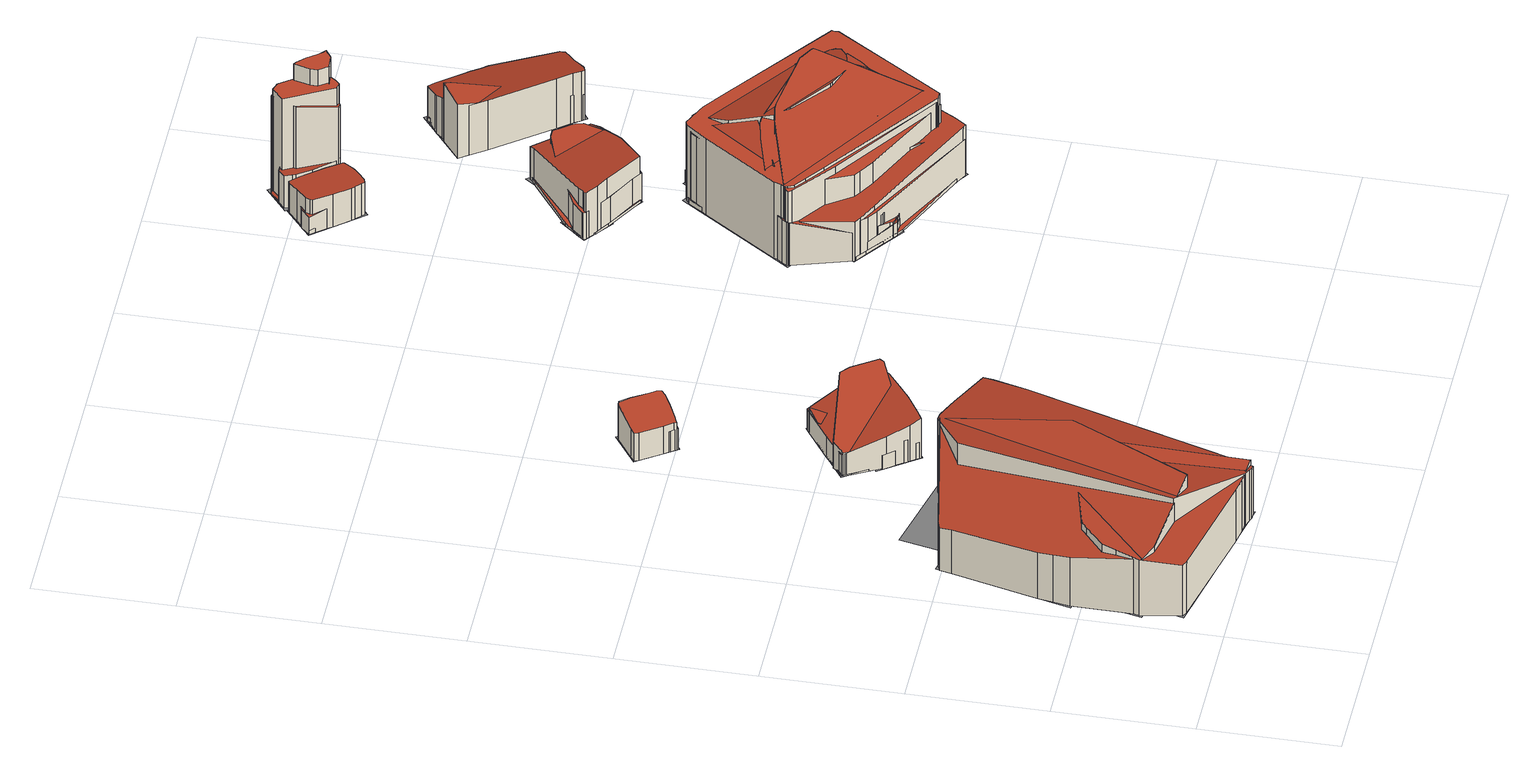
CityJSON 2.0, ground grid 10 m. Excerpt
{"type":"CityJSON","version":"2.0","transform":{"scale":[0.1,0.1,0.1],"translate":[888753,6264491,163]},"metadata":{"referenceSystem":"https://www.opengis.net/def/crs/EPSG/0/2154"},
"CityObjects":{
"building1":{"type":"Building","attributes":{"class":"Building"},"children":["building1-1"]},
"building1-1":{"type":"BuildingPart","parents":["building1"],"geometry":[{"type":"MultiSurface","lod":"2.2","boundaries":[[[0,1,2,3,4,5,6,7,8,9,10,11,12,13]],[[14,15,1,0]],[[15,16,2,1]],[[16,17,3,2]],[[17,18,4,3]],[[18,19,5,4]],[[19,20,6,5]],[[20,21,7,6]],[[21,22,8,7]],[[22,23,9,8]],[[23,24,10,9]],[[24,25,11,10]],[[25,26,12,11]],[[26,27,13,12]],[[27,14,0,13]],[[28,29,30,31,32,33,34,35,36,37,38,39]],[[40,41,29,28]],[[41,42,30,29]],[[42,43,31,30]],[[43,44,32,31]],[[44,45,33,32]],[[45,46,34,33]],[[46,47,35,34]],[[47,48,36,35]],[[48,49,37,36]],[[49,50,38,37]],[[50,51,39,38]],[[51,40,28,39]],[[52,53,54,55,56,57,58,59,60,61,62,63,64]],[[65,66,53,52]],[[66,67,54,53]],[[67,68,55,54]],[[68,69,56,55]],[[69,70,57,56]],[[70,71,58,57]],[[71,72,59,58]],[[72,73,60,59]],[[73,74,61,60]],[[74,75,62,61]],[[75,76,63,62]],[[76,77,64,63]],[[77,65,52,64]],[[78,79,80,81,82,83,84,85,86,87,88,89,90,91]]],"semantics":{"surfaces":[{"type":"RoofSurface","rf_azimuth":344.75,"rf_slope":17.4},{"type":"WallSurface","on_footprint_edge":true},{"type":"RoofSurface","rf_azimuth":159.4,"rf_slope":19.12},{"type":"RoofSurface","rf_azimuth":256.61,"rf_slope":8.8},{"type":"GroundSurface"}],"values":[0,1,1,1,1,1,1,1,1,1,1,1,1,1,1,2,1,1,1,1,1,1,1,1,1,1,1,1,3,1,1,1,1,1,1,1,1,1,1,1,1,1,4]}}]},
"building2":{"type":"Building","attributes":{"class":"Building"},"children":["building2-1"]},
"building2-1":{"type":"BuildingPart","parents":["building2"],"geometry":[{"type":"MultiSurface","lod":"2.2","boundaries":[[[92,93,94,95,96,97,98,99,100,101,102,103,104,105,106,107,108]],[[109,110,93,92]],[[110,111,94,93]],[[111,112,95,94]],[[112,113,96,95]],[[113,114,97,96]],[[114,115,98,97]],[[115,116,99,98]],[[116,117,100,99]],[[117,118,101,100]],[[118,119,102,101]],[[119,120,103,102]],[[120,121,104,103]],[[121,122,105,104]],[[122,123,106,105]],[[123,124,107,106]],[[124,125,108,107]],[[125,109,92,108]],[[126,127,128,129,130,131,132,133,134]],[[135,136,127,126]],[[136,137,128,127]],[[137,138,129,128]],[[138,139,130,129]],[[139,140,131,130]],[[140,141,132,131]],[[141,142,133,132]],[[142,143,134,133]],[[143,135,126,134]],[[144,145,146,147,148,149,150,151]],[[135,152,145,144]],[[152,153,146,145]],[[153,154,147,146]],[[154,155,148,147]],[[155,156,149,148]],[[156,157,150,149]],[[157,158,151,150]],[[158,135,144,151]],[[159,160,161,162,163,164]],[[165,166,160,159]],[[166,167,161,160]],[[167,123,162,161]],[[123,168,163,162]],[[168,169,164,163]],[[169,165,159,164]],[[170,171,172,173,174,175,176,177]]],"semantics":{"surfaces":[{"type":"RoofSurface","rf_azimuth":125.64,"rf_slope":15.19},{"type":"WallSurface","on_footprint_edge":true},{"type":"RoofSurface","rf_azimuth":134.13,"rf_slope":2.26},{"type":"RoofSurface","rf_azimuth":213.1,"rf_slope":18.13},{"type":"RoofSurface","rf_azimuth":199.01,"rf_slope":12.84},{"type":"GroundSurface"}],"values":[0,1,1,1,1,1,1,1,1,1,1,1,1,1,1,1,1,1,2,1,1,1,1,1,1,1,1,1,3,1,1,1,1,1,1,1,1,4,1,1,1,1,1,1,5]}}]},
"building3":{"type":"Building","attributes":{"class":"Building"},"children":["building3-1"]},
"building3-1":{"type":"BuildingPart","parents":["building3"],"geometry":[{"type":"MultiSurface","lod":"2.2","boundaries":[[[178,179,180,181,182,183,184,185,186,187,188,189,190,191,192,193]],[[194,195,179,178]],[[195,196,180,179]],[[196,197,181,180]],[[197,198,182,181]],[[198,199,183,182]],[[199,200,184,183]],[[200,201,185,184]],[[201,202,186,185]],[[202,203,187,186]],[[203,204,188,187]],[[204,205,189,188]],[[205,206,190,189]],[[206,207,191,190]],[[207,208,192,191]],[[208,209,193,192]],[[209,194,178,193]],[[210,211,212,213,214,215,216,217,218]],[[219,220,211,210]],[[220,221,212,211]],[[221,222,213,212]],[[222,223,214,213]],[[223,224,215,214]],[[224,225,216,215]],[[225,226,217,216]],[[226,227,218,217]],[[227,219,210,218]],[[228,229,230,231]]],"semantics":{"surfaces":[{"type":"RoofSurface","rf_azimuth":216.74,"rf_slope":13.31},{"type":"WallSurface","on_footprint_edge":true},{"type":"RoofSurface","rf_azimuth":77.67,"rf_slope":5.51},{"type":"GroundSurface"}],"values":[0,1,1,1,1,1,1,1,1,1,1,1,1,1,1,1,1,2,1,1,1,1,1,1,1,1,1,3]}}]},
"building4":{"type":"Building","attributes":{"class":"Building"},"children":["building4-1"]},
"building4-1":{"type":"BuildingPart","parents":["building4"],"geometry":[{"type":"MultiSurface","lod":"2.2","boundaries":[[[232,233,234,235,236,237,238,239,240,241,242,243,244,245,246,247,248]],[[249,250,233,232]],[[250,251,234,233]],[[251,252,235,234]],[[252,253,236,235]],[[253,254,237,236]],[[254,255,238,237]],[[255,256,239,238]],[[256,257,240,239]],[[257,258,241,240]],[[258,259,242,241]],[[259,260,243,242]],[[260,261,244,243]],[[261,262,245,244]],[[262,263,246,245]],[[263,264,247,246]],[[264,265,248,247]],[[265,249,232,248]],[[266,267,268,269,270,271,272,273,274,275,276,277,278,279,280,281]],[[282,283,267,266]],[[283,284,268,267]],[[284,285,269,268]],[[285,286,270,269]],[[286,287,271,270]],[[287,288,272,271]],[[288,289,273,272]],[[289,290,274,273]],[[290,291,275,274]],[[291,292,276,275]],[[292,293,277,276]],[[293,294,278,277]],[[294,295,279,278]],[[295,296,280,279]],[[296,297,281,280]],[[297,282,266,281]],[[298,299,300,301,302,303,304,305,306,307,308,309,310,311]],[[312,313,299,298]],[[313,314,300,299]],[[314,315,301,300]],[[315,316,302,301]],[[316,317,303,302]],[[317,318,304,303]],[[318,319,305,304]],[[319,320,306,305]],[[320,321,307,306]],[[321,322,308,307]],[[322,323,309,308]],[[323,324,310,309]],[[324,325,311,310]],[[325,312,298,311]],[[326,327,328,329,330,331,332,333,334,335,336,337,338,339,340,341,342]],[[343,344,327,326]],[[344,345,328,327]],[[345,346,329,328]],[[346,347,330,329]],[[347,348,331,330]],[[348,349,332,331]],[[349,350,333,332]],[[350,351,334,333]],[[351,352,335,334]],[[352,353,336,335]],[[353,354,337,336]],[[354,355,338,337]],[[355,356,339,338]],[[356,357,340,339]],[[357,358,341,340]],[[358,359,342,341]],[[359,343,326,342]],[[360,361,362,363,364,365,366,367,368,369,370,371,372,373,374,375]],[[376,377,361,360]],[[377,378,362,361]],[[378,379,363,362]],[[379,380,364,363]],[[380,381,365,364]],[[381,382,366,365]],[[382,255,367,366]],[[255,383,368,367]],[[383,384,369,368]],[[384,385,370,369]],[[385,260,371,370]],[[260,386,372,371]],[[386,387,373,372]],[[387,388,374,373]],[[388,389,375,374]],[[389,376,360,375]],[[390,391,392,393,394,395,396,397,398,399,400,401,402,403,404]],[[405,406,391,390]],[[406,407,392,391]],[[407,408,393,392]],[[408,409,394,393]],[[409,410,395,394]],[[410,411,396,395]],[[411,412,397,396]],[[412,413,398,397]],[[413,414,399,398]],[[414,415,400,399]],[[415,416,401,400]],[[416,417,402,401]],[[417,418,403,402]],[[418,419,404,403]],[[419,405,390,404]],[[420,421,422,423,424,425,426,427,428,429,430,431,432,433]],[[434,435,421,420]],[[435,436,422,421]],[[436,437,423,422]],[[437,438,424,423]],[[438,439,425,424]],[[439,440,426,425]],[[440,441,427,426]],[[441,442,428,427]],[[442,443,429,428]],[[443,444,430,429]],[[444,445,431,430]],[[445,446,432,431]],[[446,447,433,432]],[[447,434,420,433]],[[448,449,450,451,452,453,454,455,456,457,458,459,460]],[[461,462,449,448]],[[462,345,450,449]],[[345,463,451,450]],[[463,464,452,451]],[[464,465,453,452]],[[465,466,454,453]],[[466,256,455,454]],[[256,467,456,455]],[[467,468,457,456]],[[468,469,458,457]],[[469,470,459,458]],[[470,471,460,459]],[[471,461,448,460]],[[472,473,474,475,476,477,478]],[[479,480,473,472]],[[480,481,474,473]],[[481,482,475,474]],[[482,483,476,475]],[[483,484,477,476]],[[484,485,478,477]],[[485,479,472,478]],[[486,487,488,489,490,491,492,493,494,495]],[[496,497,487,486]],[[497,498,488,487]],[[498,499,489,488]],[[499,500,490,489]],[[500,501,491,490]],[[501,502,492,491]],[[502,503,493,492]],[[503,504,494,493]],[[504,505,495,494]],[[505,496,486,495]],[[506,507,508,509,510,511,512,513,514,515,516,517,518,519,520,521,522]],[[523,462,507,506]],[[462,524,508,507]],[[524,525,509,508]],[[525,526,510,509]],[[526,527,511,510]],[[527,528,512,511]],[[528,529,513,512]],[[529,530,514,513]],[[530,531,515,514]],[[531,532,516,515]],[[532,533,517,516]],[[533,534,518,517]],[[534,535,519,518]],[[535,536,520,519]],[[536,537,521,520]],[[537,538,522,521]],[[538,523,506,522]],[[539,540,541,542,543,544,545,546,547,548,549]],[[550,551,540,539]],[[551,552,541,540]],[[552,553,542,541]],[[553,554,543,542]],[[554,555,544,543]],[[555,556,545,544]],[[556,557,546,545]],[[557,558,547,546]],[[558,559,548,547]],[[559,560,549,548]],[[560,550,539,549]],[[561,562,563,564,565,566,567,568,569,570,571,572,573,574,575,576]],[[577,346,562,561]],[[346,578,563,562]],[[578,579,564,563]],[[579,580,565,564]],[[580,581,566,565]],[[581,582,567,566]],[[582,529,568,567]],[[529,583,569,568]],[[583,584,570,569]],[[584,585,571,570]],[[585,586,572,571]],[[586,469,573,572]],[[469,587,574,573]],[[587,588,575,574]],[[588,589,576,575]],[[589,577,561,576]],[[590,591,592,593,594,595,596,597,598,599,600,601,602,603]],[[604,605,591,590]],[[605,606,592,591]],[[606,607,593,592]],[[607,608,594,593]],[[608,609,595,594]],[[609,610,596,595]],[[610,611,597,596]],[[611,612,598,597]],[[612,613,599,598]],[[613,614,600,599]],[[614,615,601,600]],[[615,616,602,601]],[[616,617,603,602]],[[617,604,590,603]],[[618,619,620,621,622,623,624,625,626,627]],[[628,629,619,618]],[[629,630,620,619]],[[630,631,621,620]],[[631,632,622,621]],[[632,633,623,622]],[[633,634,624,623]],[[634,635,625,624]],[[635,636,626,625]],[[636,637,627,626]],[[637,628,618,627]],[[638,639,640,641,642,643,644,645,646,647]],[[648,649,639,638]],[[649,650,640,639]],[[650,581,641,640]],[[581,651,642,641]],[[651,632,643,642]],[[632,652,644,643]],[[652,653,645,644]],[[653,654,646,645]],[[654,589,647,646]],[[589,648,638,647]],[[655,656,252,657,658,659,660,439,661,662,663,664,665,666]]],"semantics":{"surfaces":[{"type":"RoofSurface","rf_azimuth":153.85,"rf_slope":0.306},{"type":"WallSurface","on_footprint_edge":true},{"type":"RoofSurface","rf_azimuth":235.89,"rf_slope":15.94},{"type":"RoofSurface","rf_azimuth":55.56,"rf_slope":17.25},{"type":"RoofSurface","rf_azimuth":43.57,"rf_slope":1.43},{"type":"RoofSurface","rf_azimuth":241.87,"rf_slope":0.562},{"type":"RoofSurface","rf_azimuth":236.37,"rf_slope":16.05},{"type":"RoofSurface","rf_azimuth":191.25,"rf_slope":10.47},{"type":"RoofSurface","rf_azimuth":197.17,"rf_slope":5.52},{"type":"RoofSurface","rf_azimuth":145.4,"rf_slope":17.68},{"type":"RoofSurface","rf_azimuth":206.27,"rf_slope":12.53},{"type":"RoofSurface","rf_azimuth":297.91,"rf_slope":16.78},{"type":"RoofSurface","rf_azimuth":150.14,"rf_slope":9.7},{"type":"RoofSurface","rf_azimuth":202.45,"rf_slope":4.11},{"type":"RoofSurface","rf_azimuth":145.77,"rf_slope":2.94},{"type":"RoofSurface","rf_azimuth":344.27,"rf_slope":9.3},{"type":"RoofSurface","rf_azimuth":42.3,"rf_slope":19.26},{"type":"GroundSurface"}],"values":[0,1,1,1,1,1,1,1,1,1,1,1,1,1,1,1,1,1,2,1,1,1,1,1,1,1,1,1,1,1,1,1,1,1,1,3,1,1,1,1,1,1,1,1,1,1,1,1,1,1,4,1,1,1,1,1,1,1,1,1,1,1,1,1,1,1,1,1,5,1,1,1,1,1,1,1,1,1,1,1,1,1,1,1,1,6,1,1,1,1,1,1,1,1,1,1,1,1,1,1,1,7,1,1,1,1,1,1,1,1,1,1,1,1,1,1,8,1,1,1,1,1,1,1,1,1,1,1,1,1,9,1,1,1,1,1,1,1,10,1,1,1,1,1,1,1,1,1,1,11,1,1,1,1,1,1,1,1,1,1,1,1,1,1,1,1,1,12,1,1,1,1,1,1,1,1,1,1,1,13,1,1,1,1,1,1,1,1,1,1,1,1,1,1,1,1,14,1,1,1,1,1,1,1,1,1,1,1,1,1,1,15,1,1,1,1,1,1,1,1,1,1,16,1,1,1,1,1,1,1,1,1,1,17]}}]},
"building5":{"type":"Building","attributes":{"class":"Building"},"children":["building5-1"]},
"building5-1":{"type":"BuildingPart","parents":["building5"],"geometry":[{"type":"MultiSurface","lod":"2.2","boundaries":[[[667,668,669,670,671,672,673,674,675,676,677,678,679,680,681,682,683,684]],[[685,686,668,667]],[[686,687,669,668]],[[687,688,670,669]],[[688,689,671,670]],[[689,690,672,671]],[[690,691,673,672]],[[691,692,674,673]],[[692,693,675,674]],[[693,694,676,675]],[[694,695,677,676]],[[695,696,678,677]],[[696,697,679,678]],[[697,698,680,679]],[[698,699,681,680]],[[699,700,682,681]],[[700,701,683,682]],[[701,702,684,683]],[[702,685,667,684]],[[703,704,705,706,707,708,709,710,711,712,713,714]],[[686,715,704,703]],[[715,716,705,704]],[[716,717,706,705]],[[717,718,707,706]],[[718,719,708,707]],[[719,720,709,708]],[[720,721,710,709]],[[721,722,711,710]],[[722,723,712,711]],[[723,724,713,712]],[[724,725,714,713]],[[725,686,703,714]],[[726,727,728,729,730,731,732,733,734,735,736,737,738]],[[739,740,727,726]],[[740,741,728,727]],[[741,742,729,728]],[[742,743,730,729]],[[743,744,731,730]],[[744,745,732,731]],[[745,746,733,732]],[[746,747,734,733]],[[747,748,735,734]],[[748,749,736,735]],[[749,750,737,736]],[[750,751,738,737]],[[751,739,726,738]],[[752,753,754,755,756,757,758,759,760,761,762,763]]],"semantics":{"surfaces":[{"type":"RoofSurface","rf_azimuth":233.07,"rf_slope":10.22},{"type":"WallSurface","on_footprint_edge":true},{"type":"RoofSurface","rf_azimuth":57.09,"rf_slope":9.41},{"type":"RoofSurface","rf_azimuth":192.79,"rf_slope":1.5},{"type":"GroundSurface"}],"values":[0,1,1,1,1,1,1,1,1,1,1,1,1,1,1,1,1,1,1,2,1,1,1,1,1,1,1,1,1,1,1,1,3,1,1,1,1,1,1,1,1,1,1,1,1,1,4]}}]},
"building6":{"type":"Building","attributes":{"class":"Building"},"children":["building6-1"]},
"building6-1":{"type":"BuildingPart","parents":["building6"],"geometry":[{"type":"MultiSurface","lod":"2.2","boundaries":[[[764,765,766,767,768,769,770,771,772,773,774,775,776,777,778,779,780,781,782,783]],[[784,785,765,764]],[[785,786,766,765]],[[786,787,767,766]],[[787,788,768,767]],[[788,789,769,768]],[[789,790,770,769]],[[790,791,771,770]],[[791,792,772,771]],[[792,793,773,772]],[[793,794,774,773]],[[794,795,775,774]],[[795,796,776,775]],[[796,797,777,776]],[[797,798,778,777]],[[798,799,779,778]],[[799,800,780,779]],[[800,801,781,780]],[[801,802,782,781]],[[802,803,783,782]],[[803,784,764,783]],[[804,805,806,807,808,809]],[[810,811,805,804]],[[811,812,806,805]],[[812,813,807,806]],[[813,808,807]],[[810,804,809]],[[814,815,816,817,818]],[[810,819,815,814]],[[819,788,816,815]],[[788,820,817,816]],[[820,821,818,817]],[[821,810,814,818]],[[822,823,824,825]]],"semantics":{"surfaces":[{"type":"RoofSurface","rf_azimuth":33.3,"rf_slope":4.89},{"type":"WallSurface","on_footprint_edge":true},{"type":"RoofSurface","rf_azimuth":58.31,"rf_slope":10.24},{"type":"RoofSurface","rf_azimuth":168.68,"rf_slope":13.08},{"type":"GroundSurface"}],"values":[0,1,1,1,1,1,1,1,1,1,1,1,1,1,1,1,1,1,1,1,1,2,1,1,1,1,1,3,1,1,1,1,1,4]}}]},
"building7":{"type":"Building","attributes":{"class":"Building"},"children":["building7-1"]},
"building7-1":{"type":"BuildingPart","parents":["building7"],"geometry":[{"type":"MultiSurface","lod":"2.2","boundaries":[[[826,827,828,829,830,831,832,833,834,835,836]],[[837,838,827,826]],[[838,839,828,827]],[[839,840,829,828]],[[840,841,830,829]],[[841,842,831,830]],[[842,843,832,831]],[[843,844,833,832]],[[844,845,834,833]],[[845,846,835,834]],[[846,847,836,835]],[[847,837,826,836]],[[848,849,850,851,852,853,854,855,856,857,858,859]],[[860,861,849,848]],[[861,862,850,849]],[[862,863,851,850]],[[863,843,852,851]],[[843,864,853,852]],[[864,865,854,853]],[[865,866,855,854]],[[866,867,856,855]],[[867,868,857,856]],[[868,869,858,857]],[[869,870,859,858]],[[870,860,848,859]],[[871,872,873,874,875,876,877,878,879,880,881,882]],[[838,883,872,871]],[[883,884,873,872]],[[884,885,874,873]],[[885,886,875,874]],[[886,887,876,875]],[[887,888,877,876]],[[888,889,878,877]],[[889,890,879,878]],[[890,847,880,879]],[[847,891,881,880]],[[891,892,882,881]],[[892,838,871,882]],[[893,894,895,896,897,898,899,900,901]],[[902,903,894,893]],[[903,904,895,894]],[[904,905,896,895]],[[905,906,897,896]],[[906,907,898,897]],[[907,908,899,898]],[[908,909,900,899]],[[909,910,901,900]],[[910,902,893,901]],[[911,912,913,914,915,916,917,918,919]],[[920,921,912,911]],[[921,842,913,912]],[[842,922,914,913]],[[922,923,915,914]],[[923,924,916,915]],[[924,906,917,916]],[[906,925,918,917]],[[925,926,919,918]],[[926,920,911,919]],[[927,928,929,930]]],"semantics":{"surfaces":[{"type":"RoofSurface","rf_azimuth":34.83,"rf_slope":4.83},{"type":"WallSurface","on_footprint_edge":true},{"type":"RoofSurface","rf_azimuth":47.37,"rf_slope":1.79},{"type":"RoofSurface","rf_azimuth":74.83,"rf_slope":5.6},{"type":"RoofSurface","rf_azimuth":190.39,"rf_slope":2.39},{"type":"RoofSurface","rf_azimuth":312.5,"rf_slope":13.04},{"type":"GroundSurface"}],"values":[0,1,1,1,1,1,1,1,1,1,1,1,2,1,1,1,1,1,1,1,1,1,1,1,1,3,1,1,1,1,1,1,1,1,1,1,1,1,4,1,1,1,1,1,1,1,1,1,5,1,1,1,1,1,1,1,1,1,6]}}]},
"building8":{"type":"Building","attributes":{"class":"Building"},"children":["building8-1"]},
"building8-1":{"type":"BuildingPart","parents":["building8"],"geometry":[{"type":"MultiSurface","lod":"2.2","boundaries":[[[931,932,933,934,935,936,937,938,939,940,941,942,943,944,945,946,947,948,949,950,951,952,953]],[[954,955,932,931]],[[955,956,933,932]],[[956,957,934,933]],[[957,958,935,934]],[[958,959,936,935]],[[959,960,937,936]],[[960,961,938,937]],[[961,962,939,938]],[[962,963,940,939]],[[963,964,941,940]],[[964,965,942,941]],[[965,966,943,942]],[[966,967,944,943]],[[967,968,945,944]],[[968,969,946,945]],[[969,970,947,946]],[[970,971,948,947]],[[971,972,949,948]],[[972,973,950,949]],[[973,974,951,950]],[[974,975,952,951]],[[975,976,953,952]],[[976,954,931,953]],[[977,978,979,980,981]],[[982,983,978,977]],[[983,984,979,978]],[[984,985,980,979]],[[985,986,981,980]],[[986,982,977,981]],[[987,988,989,990,991,992,993,994,995,996,997]],[[998,999,988,987]],[[999,1000,989,988]],[[1000,1001,990,989]],[[1001,1002,991,990]],[[1002,1003,992,991]],[[1003,1004,993,992]],[[1004,1005,994,993]],[[1005,1006,995,994]],[[1006,1007,996,995]],[[1007,1008,997,996]],[[1008,998,987,997]],[[1009,1010,1011,1012,1013,1014,1015,1016]],[[1017,1010,1009]],[[1017,1018,1011,1010]],[[1018,1003,1012,1011]],[[1003,1019,1013,1012]],[[1019,1020,1014,1013]],[[1020,1015,1014]],[[1021,1022,1023,1024,1025,1026,1027]],[[1028,1029,1022,1021]],[[1029,1030,1023,1022]],[[1030,1031,1024,1023]],[[1031,1032,1025,1024]],[[1032,1033,1026,1025]],[[1033,1034,1027,1026]],[[1034,1028,1021,1027]],[[1035,1036,1037,1038]],[[1039,1018,1036,1035]],[[1018,1003,1037,1036]],[[1003,1040,1038,1037]],[[1040,1039,1035,1038]],[[1041,1042,1043,1044,1045,1046]],[[1047,1048,1042,1041]],[[1048,1049,1043,1042]],[[1049,1050,1044,1043]],[[1050,1051,1045,1044]],[[1051,1052,1046,1045]],[[1052,1047,1041,1046]],[[1053,982,1054,1055,1056,1057]]],"semantics":{"surfaces":[{"type":"RoofSurface","rf_azimuth":35.6,"rf_slope":18.01},{"type":"WallSurface","on_footprint_edge":true},{"type":"RoofSurface","rf_azimuth":278.98,"rf_slope":16.26},{"type":"RoofSurface","rf_azimuth":31.02,"rf_slope":18.37},{"type":"RoofSurface","rf_azimuth":68.92,"rf_slope":11.91},{"type":"RoofSurface","rf_azimuth":64.01,"rf_slope":10.92},{"type":"RoofSurface","rf_azimuth":36.88,"rf_slope":20},{"type":"RoofSurface","rf_azimuth":40.16,"rf_slope":14.82},{"type":"GroundSurface"}],"values":[0,1,1,1,1,1,1,1,1,1,1,1,1,1,1,1,1,1,1,1,1,1,1,1,2,1,1,1,1,1,3,1,1,1,1,1,1,1,1,1,1,1,4,1,1,1,1,1,1,5,1,1,1,1,1,1,1,6,1,1,1,1,7,1,1,1,1,1,1,8]}}]}
},
"vertices":[
[55,45,74],[118,8,51],[123,6,50],[126,5,49],[131,5,47],[134,11,47],[187,171,44],[192,195,45],[193,202,45],[146,213,60],[131,216,65],[121,218,68],[114,218,70],[81,198,78],[55,45,6],[118,8,6],[123,6,6],[126,5,6],[131,5,6],[134,11,6],[187,171,6],[192,195,6],[193,202,6],[146,213,6],[131,216,6],[121,218,6],[114,218,6],[81,198,6],[11,58,54],[21,52,58],[77,40,78],[116,124,80],[117,126,80],[116,217,69],[37,203,45],[32,201,43],[30,193,44],[15,131,46],[13,120,47],[11,108,48],[11,58,6],[21,52,6],[77,40,6],[116,124,6],[117,126,6],[116,217,6],[37,203,6],[32,201,6],[30,193,6],[15,131,6],[13,120,6],[11,108,6],[10,60,54],[15,31,50],[19,29,50],[100,11,50],[111,9,50],[133,7,51],[133,10,51],[115,126,68],[33,104,62],[29,100,61],[16,87,59],[14,77,57],[11,65,55],[10,60,6],[15,31,6],[19,29,6],[100,11,6],[111,9,6],[133,7,6],[133,10,6],[115,126,6],[33,104,6],[29,100,6],[16,87,6],[14,77,6],[11,65,6],[8,58,6],[20,56,6],[13,30,6],[133,4,6],[147,66,6],[133,69,6],[158,172,6],[186,166,6],[194,202,6],[59,234,6],[52,200,6],[33,204,6],[9,107,6],[19,105,6],
[119,285,24],[120,282,25],[133,257,33],[143,243,37],[148,236,40],[155,240,40],[169,249,40],[182,259,40],[191,266,40],[194,270,40],[195,272,39],[181,299,31],[167,313,26],[163,317,24],[160,315,24],[137,299,24],[129,293,24],[119,285,6],[120,282,6],[133,257,6],[143,243,6],[148,236,6],[155,240,6],[169,249,6],[182,259,6],[191,266,6],[194,270,6],[195,272,6],[181,299,6],[167,313,6],[163,317,6],[160,315,6],[137,299,6],[129,293,6],[119,284,7],[121,279,7],[131,261,8],[136,263,8],[137,265,8],[166,312,7],[164,317,7],[147,306,7],[119,286,7],[119,284,6],[121,279,6],[131,261,6],[136,263,6],[137,265,6],[166,312,6],[164,317,6],[147,306,6],[119,286,6],[119,284,26],[132,259,25],[142,244,25],[197,271,45],[198,274,46],[186,292,46],[180,298,45],[126,292,29],[132,259,6],[142,244,6],[197,271,6],[198,274,6],[186,292,6],[180,298,6],[126,292,6],[131,259,18],[141,246,19],[147,237,20],[160,315,28],[149,307,25],[132,262,18],[131,259,6],[141,246,6],[147,237,6],[149,307,6],[132,262,6],[180,300,6],[178,298,6],[164,318,6],[117,285,6],[131,265,6],[128,263,6],[148,235,6],[201,271,6],
[101,424,36],[102,421,36],[112,406,36],[117,400,36],[118,398,36],[120,399,36],[122,400,37],[131,405,39],[139,410,41],[142,413,42],[141,416,42],[138,420,42],[130,432,43],[124,439,43],[122,439,42],[105,427,37],[101,424,12],[102,421,12],[112,406,12],[117,400,12],[118,398,12],[120,399,12],[122,400,12],[131,405,12],[139,410,12],[142,413,12],[141,416,12],[138,420,12],[130,432,12],[124,439,12],[122,439,12],[105,427,12],[106,415,29],[109,411,29],[115,402,30],[119,397,30],[124,400,30],[132,405,29],[142,412,28],[128,435,26],[126,438,26],[106,415,12],[109,411,12],[115,402,12],[119,397,12],[124,400,12],[132,405,12],[142,412,12],[128,435,12],[126,438,12],[124,441,12],[100,424,12],[119,396,12],[143,412,12],
[318,360,87],[320,356,87],[328,350,87],[342,340,87],[430,278,87],[435,278,87],[486,357,88],[486,361,88],[486,362,88],[409,419,87],[391,432,87],[373,440,87],[370,439,87],[358,424,87],[321,370,87],[319,365,87],[318,363,87],[318,360,21],[320,356,21],[328,350,21],[342,340,21],[430,278,21],[435,278,21],[486,357,21],[486,361,21],[486,362,21],[409,419,21],[391,432,21],[373,440,21],[370,439,21],[358,424,21],[321,370,21],[319,365,21],[318,363,21],[315,359,85],[317,357,85],[348,333,84],[428,279,84],[433,278,85],[434,280,85],[442,363,106],[442,366,107],[441,367,107],[432,372,107],[431,373,107],[386,381,101],[382,381,101],[371,379,99],[319,363,87],[316,361,86],[315,359,21],[317,357,21],[348,333,21],[428,279,21],[433,278,21],[434,280,21],[442,363,21],[442,366,21],[441,367,21],[432,372,21],[431,373,21],[386,381,21],[382,381,21],[371,379,21],[319,363,21],[316,361,21],[374,411,92],[377,381,99],[385,371,100],[414,349,101],[416,348,101],[435,341,99],[455,346,94],[463,351,92],[464,354,91],[464,355,91],[463,359,90],[431,400,85],[408,420,84],[384,438,84],[374,411,21],[377,381,21],[385,371,21],[414,349,21],[416,348,21],[435,341,21],[455,346,21],[463,351,21],[464,354,21],[464,355,21],[463,359,21],[431,400,21],[408,420,21],[384,438,21],[321,360,52],[329,318,52],[332,313,53],[338,309,52],[345,304,52],[432,260,52],[434,264,52],[487,361,49],[415,426,49],[410,429,49],[400,437,49],[392,442,49],[390,442,49],[388,442,49],[375,437,50],[366,424,50],[334,379,51],[321,360,21],[329,318,21],[332,313,21],[338,309,21],[345,304,21],[432,260,21],[434,264,21],[487,361,21],[415,426,21],[410,429,21],[400,437,21],[392,442,21],[390,442,21],[388,442,21],[375,437,21],[366,424,21],[334,379,21],[318,357,24],[329,315,24],[336,310,24],[365,290,23],[433,260,24],[436,264,24],[438,266,24],[486,357,25],[485,361,25],[478,367,25],[387,440,25],[373,440,25],[367,437,25],[330,382,24],[321,367,24],[318,361,24],[318,357,21],[329,315,21],[336,310,21],[365,290,21],[433,260,21],[436,264,21],[438,266,21],[485,361,21],[478,367,21],[387,440,21],[367,437,21],[330,382,21],[321,367,21],[318,361,21],[321,368,83],[352,321,76],[356,318,76],[367,311,76],[433,277,79],[444,325,92],[445,331,94],[443,366,102],[439,369,102],[430,374,101],[375,389,96],[372,389,96],[358,386,93],[331,378,87],[327,376,86],[321,368,21],[352,321,21],[356,318,21],[367,311,21],[433,277,21],[444,325,21],[445,331,21],[443,366,21],[439,369,21],[430,374,21],[375,389,21],[372,389,21],[358,386,21],[331,378,21],[327,376,21],[321,359,42],[331,317,43],[332,316,43],[350,301,46],[441,271,61],[444,275,62],[483,357,72],[480,363,72],[401,436,60],[393,441,59],[389,443,58],[373,433,55],[371,430,54],[331,376,45],[321,359,21],[331,317,21],[332,316,21],[350,301,21],[441,271,21],[444,275,21],[483,357,21],[480,363,21],[401,436,21],[393,441,21],[389,443,21],[373,433,21],[371,430,21],[331,376,21],[320,355,56],[328,316,55],[332,313,55],[346,306,56],[431,261,63],[434,260,63],[439,268,64],[486,361,71],[397,438,65],[392,441,65],[387,441,64],[375,438,63],[322,363,56],[320,355,21],[328,316,21],[346,306,21],[431,261,21],[434,260,21],[439,268,21],[397,438,21],[392,441,21],[387,441,21],[375,438,21],[322,363,21],[320,364,84],[376,392,94],[375,406,91],[370,436,84],[367,436,83],[344,403,83],[329,381,84],[320,364,21],[376,392,21],[375,406,21],[370,436,21],[367,436,21],[344,403,21],[329,381,21],[321,363,32],[329,316,29],[335,311,30],[360,293,33],[362,293,34],[436,289,48],[474,340,61],[487,360,65],[393,440,54],[368,427,48],[321,363,21],[329,316,21],[335,311,21],[360,293,21],[362,293,21],[436,289,21],[474,340,21],[487,360,21],[393,440,21],[368,427,21],[315,358,58],[328,316,45],[355,297,36],[357,295,35],[398,286,27],[443,305,26],[462,325,29],[484,358,34],[484,361,35],[477,367,37],[457,381,44],[428,401,53],[385,430,67],[375,435,70],[373,434,70],[317,364,59],[315,360,58],[315,358,21],[355,297,21],[357,295,21],[398,286,21],[443,305,21],[462,325,21],[484,358,21],[484,361,21],[477,367,21],[457,381,21],[428,401,21],[385,430,21],[375,435,21],[373,434,21],[317,364,21],[315,360,21],[323,359,71],[324,357,71],[379,314,83],[435,315,91],[452,335,92],[459,346,92],[382,430,73],[358,411,71],[328,369,70],[326,366,70],[324,362,70],[323,359,21],[324,357,21],[379,314,21],[435,315,21],[452,335,21],[459,346,21],[382,430,21],[358,411,21],[328,369,21],[326,366,21],[324,362,21],[331,353,29],[338,309,28],[361,293,29],[436,288,34],[437,289,34],[457,317,36],[482,353,39],[484,358,39],[416,426,36],[411,429,36],[405,433,36],[398,438,35],[387,441,35],[374,438,34],[354,407,32],[350,401,31],[331,353,21],[361,293,21],[436,288,21],[437,289,21],[457,317,21],[482,353,21],[416,426,21],[411,429,21],[405,433,21],[398,438,21],[374,438,21],[354,407,21],[350,401,21],[321,357,39],[334,323,40],[348,304,41],[352,301,42],[440,293,46],[443,297,46],[446,301,46],[455,313,46],[479,347,46],[481,365,45],[383,434,39],[377,436,39],[374,436,39],[328,370,39],[321,357,21],[334,323,21],[348,304,21],[352,301,21],[440,293,21],[443,297,21],[446,301,21],[455,313,21],[479,347,21],[481,365,21],[383,434,21],[377,436,21],[374,436,21],[328,370,21],[347,404,77],[351,340,74],[357,333,72],[436,263,57],[484,357,54],[478,366,55],[464,376,57],[399,419,70],[387,427,72],[349,407,77],[347,404,21],[351,340,21],[357,333,21],[436,263,21],[484,357,21],[478,366,21],[464,376,21],[399,419,21],[387,427,21],[349,407,21],[328,354,69],[335,347,69],[356,335,66],[457,317,44],[464,328,40],[484,357,28],[481,364,27],[389,444,32],[357,411,48],[350,401,52],[328,354,21],[335,347,21],[356,335,21],[464,328,21],[481,364,21],[389,444,21],[357,411,21],[370,442,21],[313,359,21],[327,316,21],[365,289,21],[371,300,21],[433,258,21],[433,282,21],[488,360,21],[410,415,21],[417,425,21],[388,445,21],[381,435,21],
[326,502,36],[327,500,36],[346,487,36],[366,476,37],[374,471,37],[397,491,42],[401,496,43],[403,499,44],[405,502,45],[407,517,47],[405,522,47],[403,525,48],[397,532,48],[394,536,48],[389,536,48],[369,529,44],[333,510,38],[327,503,36],[326,502,13],[327,500,13],[346,487,13],[366,476,13],[374,471,13],[397,491,13],[401,496,13],[403,499,13],[405,502,13],[407,517,13],[405,522,13],[403,525,13],[397,532,13],[394,536,13],[389,536,13],[369,529,13],[333,510,13],[327,503,13],[327,500,53],[335,494,53],[344,489,53],[373,472,52],[395,489,48],[408,506,45],[412,513,43],[383,549,41],[380,546,42],[332,506,52],[330,503,52],[328,502,52],[335,494,13],[344,489,13],[373,472,13],[395,489,13],[408,506,13],[412,513,13],[383,549,13],[380,546,13],[332,506,13],[330,503,13],[328,502,13],[328,501,14],[333,495,14],[343,488,15],[372,471,15],[374,472,15],[380,480,16],[406,517,16],[406,521,17],[396,534,16],[384,549,16],[377,545,16],[338,516,15],[328,505,14],[328,501,13],[333,495,13],[343,488,13],[372,471,13],[374,472,13],[380,480,13],[406,517,13],[406,521,13],[396,534,13],[384,549,13],[377,545,13],[338,516,13],[328,505,13],[373,470,13],[388,492,13],[395,487,13],[413,513,13],[382,552,13],[356,516,13],[365,510,13],[361,505,13],[341,520,13],[325,501,13],[346,485,13],[348,488,13],
[308,684,34],[316,672,34],[325,661,34],[327,659,34],[331,655,34],[333,653,34],[336,654,34],[343,659,33],[347,663,33],[352,669,32],[353,671,32],[353,672,32],[346,682,32],[333,698,32],[329,702,32],[327,704,32],[325,703,32],[318,697,33],[309,689,34],[308,686,34],[308,684,6],[316,672,6],[325,661,6],[327,659,6],[331,655,6],[333,653,6],[336,654,6],[343,659,6],[347,663,6],[352,669,6],[353,671,6],[353,672,6],[346,682,6],[333,698,6],[329,702,6],[327,704,6],[325,703,6],[318,697,6],[309,689,6],[308,686,6],[305,686,9],[311,679,10],[321,666,11],[328,659,11],[326,694,6],[322,695,6],[305,686,6],[311,679,6],[321,666,6],[328,659,6],[305,686,21],[326,660,27],[331,655,28],[315,694,23],[311,692,22],[326,660,6],[315,694,6],[311,692,6],[327,705,6],[304,686,6],[333,651,6],[356,670,6],
[332,708,32],[334,703,32],[335,701,32],[342,691,32],[355,676,32],[359,675,31],[365,679,31],[363,685,31],[350,707,30],[343,713,31],[338,713,31],[332,708,4],[334,703,4],[335,701,4],[342,691,4],[355,676,4],[359,675,4],[365,679,4],[363,685,4],[350,707,4],[343,713,4],[338,713,4],[339,711,93],[357,677,93],[361,676,93],[362,676,93],[365,679,93],[367,682,93],[370,687,93],[366,701,93],[363,705,93],[354,717,93],[351,718,93],[348,719,93],[339,711,4],[357,677,4],[361,676,4],[362,676,4],[367,682,4],[370,687,4],[366,701,4],[363,705,4],[354,717,4],[351,718,4],[348,719,4],[334,703,7],[367,686,7],[372,685,7],[375,689,7],[373,692,7],[365,704,6],[354,716,5],[350,719,5],[345,720,5],[338,713,5],[337,712,6],[335,707,6],[367,686,4],[372,685,4],[375,689,4],[373,692,4],[365,704,4],[354,716,4],[350,719,4],[345,720,4],[337,712,4],[335,707,4],[357,695,107],[357,690,107],[362,683,107],[372,684,107],[377,688,108],[374,692,107],[368,700,107],[362,706,107],[360,707,107],[357,695,4],[357,690,4],[362,683,4],[372,684,4],[377,688,4],[374,692,4],[368,700,4],[362,706,4],[360,707,4],[342,702,85],[355,675,78],[359,675,77],[364,678,77],[371,683,77],[376,687,77],[377,688,77],[349,720,87],[348,720,87],[342,702,4],[355,675,4],[364,678,4],[371,683,4],[376,687,4],[349,720,4],[348,720,4],[378,688,4],[349,723,4],[329,707,4],[358,672,4],
[398,598,56],[399,596,56],[408,583,56],[439,542,56],[447,532,56],[450,527,56],[453,525,55],[456,526,55],[458,527,54],[471,536,48],[477,540,46],[483,544,44],[484,548,43],[464,593,40],[460,598,40],[456,604,40],[452,609,40],[439,625,40],[435,629,40],[433,629,41],[422,622,45],[419,620,46],[415,616,48],[398,598,13],[399,596,13],[408,583,13],[439,542,13],[447,532,13],[450,527,13],[453,525,13],[456,526,13],[458,527,13],[471,536,13],[477,540,13],[483,544,13],[484,548,13],[464,593,13],[460,598,13],[456,604,13],[452,609,13],[439,625,13],[435,629,13],[433,629,13],[422,622,13],[419,620,13],[415,616,13],[395,601,60],[452,525,35],[452,527,36],[416,610,61],[412,614,63],[395,601,13],[452,525,13],[452,527,13],[416,610,13],[412,614,13],[404,593,30],[405,589,31],[412,580,30],[441,540,29],[446,533,29],[449,530,28],[451,529,28],[486,547,15],[454,605,14],[446,617,14],[431,629,16],[404,593,13],[405,589,13],[412,580,13],[441,540,13],[446,533,13],[449,530,13],[451,529,13],[486,547,13],[454,605,13],[446,617,13],[431,629,13],[402,592,13],[418,571,16],[443,538,21],[449,530,22],[470,561,14],[469,564,14],[462,569,13],[402,594,13],[418,571,13],[443,538,13],[470,561,13],[469,564,13],[407,587,23],[427,558,26],[431,555,26],[481,553,22],[479,556,22],[429,627,14],[425,622,15],[407,587,13],[427,558,13],[431,555,13],[481,553,13],[479,556,13],[429,627,13],[425,622,13],[399,598,44],[443,538,45],[449,530,45],[486,546,31],[399,598,13],[486,546,13],[412,581,36],[415,577,36],[433,551,36],[442,539,37],[461,596,23],[460,599,23],[412,581,13],[415,577,13],[433,551,13],[442,539,13],[461,596,13],[460,599,13],[434,632,13],[453,523,13],[487,546,13],[457,584,13],[466,591,13]
]}
